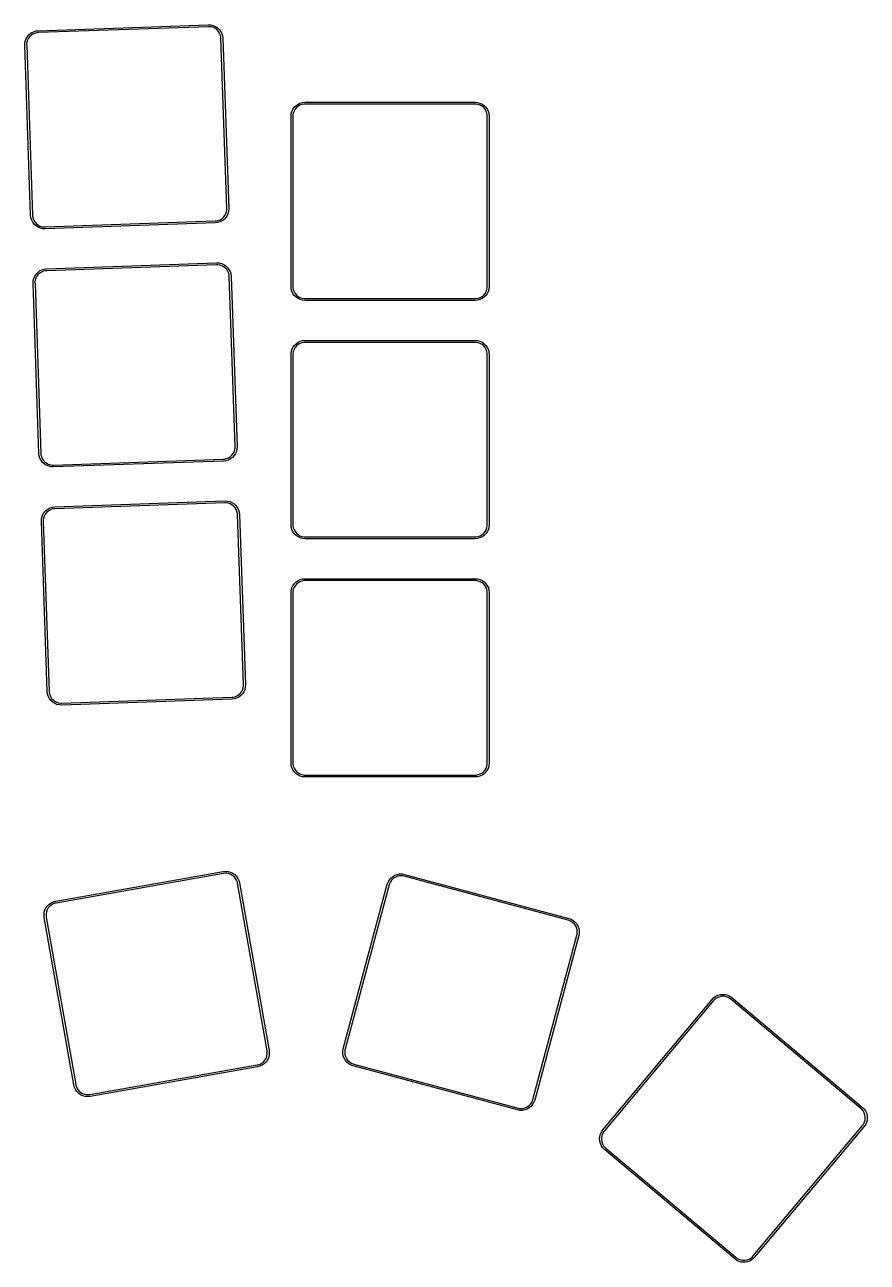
# Model space of a CAD drawing. Extents: x 25 to 166, y -132 to -30.
# Drawn here: x 101.1 to 165.5, y -132.1 to -37.5 of the extents above; entities that cross this region are included whole.
import ezdxf

# ---------------------------------------------------------------- set-up
doc = ezdxf.new("R2010")
doc.units = 0
doc.layers.add('BLACK', color=7, linetype='CONTINUOUS')

msp = doc.modelspace()

# ---------------------------------------------------------------- linework, layer by layer
at = {"layer": 'BLACK', "linetype": 'CONTINUOUS'}
for p, q in [((102.141, -37.9695), (115.133, -37.5158)), ((115.138, -37.6657), (102.146, -38.1194)), ((115.133, -37.5158), (115.133, -37.5158)), ((115.133, -37.5158), (115.32, -37.5256)), ((115.133, -37.5158), (115.133, -37.5158)), ((115.219, -37.6629), (115.138, -37.6657)), ((115.138, -37.6657), (115.138, -37.6657)), ((115.379, -37.6854), (115.219, -37.6629)), ((115.32, -37.5256), (115.502, -37.5678)), ((115.533, -37.7354), (115.379, -37.6854)), ((115.502, -37.5678), (115.675, -37.641)), ((115.676, -37.8114), (115.533, -37.7354)), ((115.675, -37.641), (115.832, -37.7431)), ((115.803, -37.9111), (115.676, -37.8114)), ((115.832, -37.7431), (115.969, -37.8708)), ((101.114, -38.8942), (101.156, -38.7117)), ((101.156, -38.7117), (101.229, -38.5392)), ((101.229, -38.5392), (101.331, -38.382)), ((101.323, -38.6811), (101.273, -38.835)), ((101.399, -38.5382), (101.323, -38.6811)), ((101.331, -38.382), (101.459, -38.245)), ((101.499, -38.4106), (101.399, -38.5382)), ((101.459, -38.245), (101.608, -38.1323)), ((101.619, -38.3023), (101.499, -38.4106)), ((101.608, -38.1323), (101.775, -38.0472)), ((101.757, -38.2166), (101.619, -38.3023)), ((101.907, -38.156), (101.757, -38.2166)), ((101.775, -38.0472), (101.955, -37.9924)), ((102.065, -38.1223), (101.907, -38.156)), ((101.955, -37.9924), (102.14, -37.9696)), ((102.146, -38.1195), (102.065, -38.1223)), ((102.14, -37.9696), (102.141, -37.9695)), ((102.146, -38.1194), (102.146, -38.1194)), ((102.146, -38.1194), (102.146, -38.1194)), ((102.146, -38.1194), (102.146, -38.1195)), ((115.912, -38.0314), (115.803, -37.9111)), ((115.998, -38.1686), (115.912, -38.0314)), ((115.969, -37.8708), (116.082, -38.0205)), ((116.058, -38.3187), (115.998, -38.1686)), ((116.092, -38.477), (116.058, -38.3187)), ((116.082, -38.0205), (116.167, -38.1875)), ((116.095, -38.5577), (116.092, -38.477)), ((116.095, -38.5579), (116.095, -38.5577)), ((116.548, -51.55), (116.095, -38.5579)), ((116.167, -38.1875), (116.222, -38.3667)), ((116.222, -38.3667), (116.245, -38.5526)), ((116.245, -38.5526), (116.245, -38.5526)), ((116.245, -38.5526), (116.245, -38.5526)), ((116.245, -38.5526), (116.245, -38.5526)), ((116.245, -38.5526), (116.698, -51.5447)), ((101.104, -39.0814), (101.114, -38.8942)), ((101.557, -52.0735), (101.104, -39.0814)), ((101.104, -39.0814), (101.104, -39.0814)), ((101.273, -38.835), (101.251, -38.9953)), ((101.251, -38.9953), (101.254, -39.0761)), ((101.254, -39.0761), (101.254, -39.0761)), ((101.254, -39.0761), (101.707, -52.0682)), ((122.165, -43.4959), (122.346, -43.4474)), ((122.346, -43.4474), (122.532, -43.4311)), ((122.532, -43.4311), (135.532, -43.4311)), ((122.532, -43.4311), (122.532, -43.4311)), ((135.532, -43.4311), (135.719, -43.4475)), ((135.719, -43.4475), (135.9, -43.496)), ((121.457, -44.5061), (121.474, -44.3194)), ((121.474, -44.3194), (121.522, -44.1384)), ((121.522, -44.1384), (121.601, -43.9686)), ((121.601, -43.9686), (121.709, -43.8151)), ((121.635, -44.2658), (121.607, -44.4252)), ((121.607, -44.4252), (121.607, -44.5061)), ((121.691, -44.1137), (121.635, -44.2658)), ((121.772, -43.9735), (121.691, -44.1137)), ((121.709, -43.8151), (121.841, -43.6826)), ((121.876, -43.8495), (121.772, -43.9735)), ((121.841, -43.6826), (121.995, -43.5751)), ((122, -43.7455), (121.876, -43.8495)), ((121.995, -43.5751), (122.165, -43.4959)), ((122.14, -43.6646), (122, -43.7455)), ((122.292, -43.6092), (122.14, -43.6646)), ((122.451, -43.5811), (122.292, -43.6092)), ((122.532, -43.5811), (122.451, -43.5811)), ((135.532, -43.5811), (122.532, -43.5811)), ((122.532, -43.5811), (122.532, -43.5811)), ((135.613, -43.5811), (135.532, -43.5811)), ((135.773, -43.6092), (135.613, -43.5811)), ((135.925, -43.6646), (135.773, -43.6092)), ((135.9, -43.496), (136.07, -43.5751)), ((136.065, -43.7455), (135.925, -43.6646)), ((136.189, -43.8495), (136.065, -43.7455)), ((136.07, -43.5751), (136.223, -43.6826)), ((136.293, -43.9735), (136.189, -43.8495)), ((136.223, -43.6826), (136.356, -43.8151)), ((136.374, -44.1137), (136.293, -43.9735)), ((136.356, -43.8151), (136.463, -43.9686)), ((136.429, -44.2658), (136.374, -44.1137)), ((136.457, -44.4252), (136.429, -44.2658)), ((136.457, -44.5061), (136.457, -44.4252)), ((136.463, -43.9686), (136.542, -44.1384)), ((136.542, -44.1384), (136.591, -44.3194)), ((136.591, -44.3194), (136.607, -44.506)), ((121.457, -57.5061), (121.457, -44.5061)), ((121.457, -44.5061), (121.457, -44.5061)), ((121.607, -44.5061), (121.607, -44.5061)), ((121.607, -44.5061), (121.607, -57.5061)), ((136.457, -57.5061), (136.457, -44.5061)), ((136.457, -44.5061), (136.457, -44.5061)), ((136.457, -44.5061), (136.457, -44.5061)), ((136.607, -44.506), (136.607, -44.5061)), ((136.607, -44.5061), (136.607, -57.5061)), ((116.403, -52.0879), (116.479, -51.945)), ((116.479, -51.945), (116.529, -51.7911)), ((116.529, -51.7911), (116.551, -51.6308)), ((116.551, -51.6308), (116.548, -51.55)), ((116.548, -51.55), (116.548, -51.55)), ((116.646, -51.9144), (116.573, -52.0869)), ((116.688, -51.7319), (116.646, -51.9144)), ((116.698, -51.5447), (116.688, -51.7319)), ((116.698, -51.5447), (116.698, -51.5447)), ((116.698, -51.5447), (116.698, -51.5447)), ((101.58, -52.2594), (101.557, -52.0735)), ((101.557, -52.0735), (101.557, -52.0735)), ((101.557, -52.0735), (101.557, -52.0735)), ((101.557, -52.0735), (101.557, -52.0735)), ((101.635, -52.4386), (101.58, -52.2594)), ((101.72, -52.6056), (101.635, -52.4386)), ((101.707, -52.0682), (101.707, -52.0685)), ((101.707, -52.0685), (101.71, -52.1491)), ((101.71, -52.1491), (101.744, -52.3074)), ((101.833, -52.7553), (101.72, -52.6056)), ((101.744, -52.3074), (101.804, -52.4575)), ((101.804, -52.4575), (101.89, -52.5947)), ((101.97, -52.8831), (101.833, -52.7553)), ((101.89, -52.5947), (101.999, -52.715)), ((102.127, -52.9851), (101.97, -52.8831)), ((101.999, -52.715), (102.126, -52.8147)), ((102.126, -52.8147), (102.269, -52.8907)), ((102.269, -52.8907), (102.423, -52.9407)), ((102.664, -52.9604), (115.656, -52.5067)), ((115.661, -52.6566), (102.669, -53.1103)), ((115.656, -52.5066), (115.737, -52.5038)), ((115.656, -52.5067), (115.656, -52.5066)), ((115.656, -52.5067), (115.656, -52.5067)), ((115.662, -52.6565), (115.661, -52.6566)), ((115.847, -52.6337), (115.662, -52.6565)), ((115.737, -52.5038), (115.895, -52.4702)), ((116.027, -52.5789), (115.847, -52.6337)), ((115.895, -52.4702), (116.045, -52.4095)), ((116.194, -52.4939), (116.027, -52.5789)), ((116.045, -52.4095), (116.183, -52.3238)), ((116.183, -52.3238), (116.303, -52.2155)), ((116.343, -52.3811), (116.194, -52.4939)), ((116.303, -52.2155), (116.403, -52.0879)), ((116.471, -52.2441), (116.343, -52.3811)), ((116.573, -52.0869), (116.471, -52.2441)), ((102.3, -53.0583), (102.127, -52.9851)), ((102.482, -53.1005), (102.3, -53.0583)), ((102.423, -52.9407), (102.583, -52.9632)), ((102.669, -53.1103), (102.482, -53.1005)), ((102.583, -52.9632), (102.664, -52.9604)), ((102.664, -52.9604), (102.664, -52.9604)), ((102.664, -52.9604), (102.664, -52.9604)), ((102.664, -52.9604), (102.664, -52.9604)), ((102.669, -53.1103), (102.669, -53.1103)), ((102.669, -53.1103), (102.669, -53.1103)), ((102.776, -56.1584), (115.768, -55.7047)), ((115.768, -55.7047), (115.955, -55.7145)), ((115.768, -55.7047), (115.768, -55.7047)), ((115.768, -55.7047), (115.768, -55.7047)), ((115.768, -55.7047), (115.768, -55.7047)), ((115.955, -55.7145), (116.138, -55.7567)), ((116.138, -55.7567), (116.31, -55.8299)), ((101.864, -56.7281), (101.966, -56.5709)), ((101.966, -56.5709), (102.094, -56.4339)), ((102.134, -56.5995), (102.035, -56.7271)), ((102.094, -56.4339), (102.244, -56.3211)), ((102.255, -56.4912), (102.134, -56.5995)), ((102.244, -56.3211), (102.411, -56.2361)), ((102.392, -56.4055), (102.255, -56.4912)), ((102.542, -56.3448), (102.392, -56.4055)), ((102.411, -56.2361), (102.59, -56.1813)), ((102.7, -56.3112), (102.542, -56.3448)), ((102.59, -56.1813), (102.776, -56.1585)), ((102.781, -56.3084), (102.7, -56.3112)), ((102.776, -56.1585), (102.776, -56.1584)), ((102.776, -56.1584), (102.776, -56.1584)), ((115.773, -55.8546), (102.781, -56.3083)), ((102.781, -56.3083), (102.781, -56.3083)), ((102.781, -56.3083), (102.781, -56.3084)), ((115.854, -55.8518), (115.773, -55.8546)), ((115.773, -55.8546), (115.773, -55.8546)), ((115.773, -55.8546), (115.773, -55.8546)), ((115.773, -55.8546), (115.773, -55.8546)), ((116.014, -55.8743), (115.854, -55.8518)), ((116.168, -55.9243), (116.014, -55.8743)), ((116.311, -56.0003), (116.168, -55.9243)), ((116.31, -55.8299), (116.467, -55.932)), ((116.439, -56.1), (116.311, -56.0003)), ((116.547, -56.2203), (116.439, -56.1)), ((116.467, -55.932), (116.604, -56.0597)), ((116.633, -56.3575), (116.547, -56.2203)), ((116.604, -56.0597), (116.717, -56.2094)), ((116.693, -56.5076), (116.633, -56.3575)), ((116.727, -56.6659), (116.693, -56.5076)), ((116.717, -56.2094), (116.802, -56.3764)), ((116.73, -56.7465), (116.727, -56.6659)), ((116.802, -56.3764), (116.857, -56.5556)), ((116.857, -56.5556), (116.88, -56.7416)), ((101.739, -57.2703), (101.749, -57.0832)), ((102.193, -70.2624), (101.739, -57.2703)), ((101.739, -57.2703), (101.739, -57.2703)), ((101.749, -57.0832), (101.791, -56.9006)), ((101.791, -56.9006), (101.864, -56.7281)), ((101.909, -57.0239), (101.886, -57.1842)), ((101.886, -57.1842), (101.889, -57.265)), ((101.889, -57.265), (101.889, -57.2651)), ((101.889, -57.2651), (102.343, -70.2571)), ((101.959, -56.87), (101.909, -57.0239)), ((102.035, -56.7271), (101.959, -56.87)), ((116.73, -56.7468), (116.73, -56.7465)), ((117.184, -69.7389), (116.73, -56.7468)), ((116.88, -56.7416), (116.88, -56.7416)), ((116.88, -56.7416), (116.88, -56.7416)), ((116.88, -56.7416), (116.88, -56.7416)), ((116.88, -56.7416), (117.333, -69.7336)), ((121.474, -57.6928), (121.457, -57.5061)), ((121.457, -57.5061), (121.457, -57.5061)), ((121.457, -57.5061), (121.457, -57.5061)), ((121.607, -57.5061), (121.607, -57.5062)), ((121.607, -57.5062), (121.607, -57.587)), ((121.607, -57.587), (121.635, -57.7464)), ((136.429, -57.7464), (136.457, -57.587)), ((136.457, -57.587), (136.457, -57.5061)), ((136.457, -57.5061), (136.457, -57.5061)), ((136.607, -57.5061), (136.591, -57.6928)), ((136.607, -57.5061), (136.607, -57.5061)), ((121.522, -57.8738), (121.474, -57.6928)), ((121.601, -58.0436), (121.522, -57.8738)), ((121.709, -58.1971), (121.601, -58.0436)), ((121.635, -57.7464), (121.691, -57.8985)), ((121.691, -57.8985), (121.772, -58.0387)), ((121.841, -58.3296), (121.709, -58.1971)), ((121.772, -58.0387), (121.876, -58.1627)), ((121.995, -58.4371), (121.841, -58.3296)), ((121.876, -58.1627), (122, -58.2667)), ((122.165, -58.5163), (121.995, -58.4371)), ((122, -58.2667), (122.14, -58.3477)), ((122.14, -58.3477), (122.292, -58.403)), ((122.346, -58.5648), (122.165, -58.5163)), ((122.292, -58.403), (122.451, -58.4311)), ((122.532, -58.5811), (122.346, -58.5648)), ((122.451, -58.4311), (122.532, -58.4311)), ((122.532, -58.4311), (135.532, -58.4311)), ((135.532, -58.5811), (122.532, -58.5811)), ((135.532, -58.4311), (135.532, -58.4311)), ((135.532, -58.4311), (135.613, -58.4311)), ((135.719, -58.5648), (135.532, -58.5811)), ((135.532, -58.5811), (135.532, -58.5811)), ((135.613, -58.4311), (135.773, -58.403)), ((135.9, -58.5163), (135.719, -58.5648)), ((135.773, -58.403), (135.925, -58.3476)), ((136.07, -58.4371), (135.9, -58.5163)), ((135.925, -58.3476), (136.065, -58.2667)), ((136.065, -58.2667), (136.189, -58.1627)), ((136.223, -58.3296), (136.07, -58.4371)), ((136.189, -58.1627), (136.293, -58.0387)), ((136.356, -58.1971), (136.223, -58.3296)), ((136.293, -58.0387), (136.374, -57.8985)), ((136.463, -58.0436), (136.356, -58.1971)), ((136.374, -57.8985), (136.429, -57.7464)), ((136.542, -57.8738), (136.463, -58.0436)), ((136.591, -57.6928), (136.542, -57.8738)), ((121.474, -62.5194), (121.522, -62.3384)), ((121.522, -62.3384), (121.601, -62.1686)), ((121.601, -62.1686), (121.709, -62.0151)), ((121.691, -62.3137), (121.635, -62.4658)), ((121.772, -62.1735), (121.691, -62.3137)), ((121.709, -62.0151), (121.841, -61.8826)), ((121.876, -62.0495), (121.772, -62.1735)), ((121.841, -61.8826), (121.995, -61.7751)), ((122, -61.9455), (121.876, -62.0495)), ((121.995, -61.7751), (122.165, -61.6959)), ((122.14, -61.8646), (122, -61.9455)), ((122.292, -61.8092), (122.14, -61.8646)), ((122.165, -61.6959), (122.346, -61.6474)), ((122.451, -61.7811), (122.292, -61.8092)), ((122.346, -61.6474), (122.532, -61.6311)), ((122.532, -61.7811), (122.451, -61.7811)), ((122.532, -61.6311), (135.532, -61.6311)), ((122.532, -61.6311), (122.532, -61.6311)), ((135.532, -61.7811), (122.532, -61.7811)), ((122.532, -61.7811), (122.532, -61.7811)), ((135.532, -61.6311), (135.719, -61.6475)), ((135.613, -61.7811), (135.532, -61.7811)), ((135.773, -61.8092), (135.613, -61.7811)), ((135.719, -61.6475), (135.9, -61.6959)), ((135.925, -61.8646), (135.773, -61.8092)), ((135.9, -61.6959), (136.07, -61.7751)), ((136.065, -61.9455), (135.925, -61.8646)), ((136.189, -62.0495), (136.065, -61.9455)), ((136.07, -61.7751), (136.223, -61.8826)), ((136.293, -62.1735), (136.189, -62.0495)), ((136.223, -61.8826), (136.356, -62.0151)), ((136.374, -62.3137), (136.293, -62.1735)), ((136.356, -62.0151), (136.463, -62.1686)), ((136.429, -62.4658), (136.374, -62.3137)), ((136.463, -62.1686), (136.542, -62.3384)), ((136.542, -62.3384), (136.591, -62.5194)), ((121.457, -62.7061), (121.474, -62.5194)), ((121.457, -75.7061), (121.457, -62.7061)), ((121.457, -62.7061), (121.457, -62.7061)), ((121.635, -62.4658), (121.607, -62.6252)), ((121.607, -62.6252), (121.607, -62.7061)), ((121.607, -62.7061), (121.607, -62.7061)), ((121.607, -62.7061), (121.607, -75.7061)), ((136.457, -62.6252), (136.429, -62.4658)), ((136.457, -62.7061), (136.457, -62.6252)), ((136.457, -75.7061), (136.457, -62.7061)), ((136.457, -62.7061), (136.457, -62.7061)), ((136.457, -62.7061), (136.457, -62.7061)), ((136.591, -62.5194), (136.607, -62.706)), ((136.607, -62.706), (136.607, -62.7061)), ((136.607, -62.7061), (136.607, -75.7061)), ((117.164, -69.98), (117.186, -69.8198)), ((117.186, -69.8198), (117.184, -69.7389)), ((117.184, -69.7389), (117.184, -69.7389)), ((117.184, -69.7389), (117.184, -69.7389)), ((117.184, -69.7389), (117.184, -69.7389)), ((117.324, -69.9208), (117.281, -70.1034)), ((117.333, -69.7337), (117.324, -69.9208)), ((117.333, -69.7336), (117.333, -69.7337)), ((102.215, -70.4484), (102.193, -70.2624)), ((102.193, -70.2624), (102.193, -70.2624)), ((102.193, -70.2624), (102.193, -70.2624)), ((102.193, -70.2624), (102.193, -70.2624)), ((102.27, -70.6276), (102.215, -70.4484)), ((102.355, -70.7945), (102.27, -70.6276)), ((102.343, -70.2571), (102.343, -70.2573)), ((102.343, -70.2573), (102.345, -70.338)), ((102.345, -70.338), (102.379, -70.4963)), ((102.468, -70.9442), (102.355, -70.7945)), ((102.379, -70.4963), (102.44, -70.6464)), ((102.44, -70.6464), (102.525, -70.7837)), ((102.525, -70.7837), (102.634, -70.9039)), ((103.299, -71.1493), (116.291, -70.6956)), ((116.297, -70.8455), (103.305, -71.2992)), ((116.291, -70.6956), (116.372, -70.6928)), ((116.291, -70.6956), (116.291, -70.6956)), ((116.291, -70.6956), (116.291, -70.6956)), ((116.291, -70.6956), (116.291, -70.6956)), ((116.483, -70.8227), (116.297, -70.8455)), ((116.297, -70.8455), (116.297, -70.8455)), ((116.372, -70.6928), (116.531, -70.6591)), ((116.662, -70.7679), (116.483, -70.8227)), ((116.531, -70.6591), (116.681, -70.5985)), ((116.829, -70.6828), (116.662, -70.7679)), ((116.681, -70.5985), (116.818, -70.5127)), ((116.818, -70.5127), (116.938, -70.4044)), ((116.978, -70.5701), (116.829, -70.6828)), ((116.938, -70.4044), (117.038, -70.2769)), ((117.106, -70.433), (116.978, -70.5701)), ((117.038, -70.2769), (117.114, -70.134)), ((117.208, -70.2758), (117.106, -70.433)), ((117.114, -70.134), (117.164, -69.98)), ((117.281, -70.1034), (117.208, -70.2758)), ((102.605, -71.072), (102.468, -70.9442)), ((102.762, -71.174), (102.605, -71.072)), ((102.634, -70.9039), (102.761, -71.0036)), ((102.761, -71.0036), (102.904, -71.0796)), ((102.935, -71.2472), (102.762, -71.174)), ((102.904, -71.0796), (103.058, -71.1296)), ((103.117, -71.2894), (102.935, -71.2472)), ((103.058, -71.1296), (103.218, -71.1521)), ((103.305, -71.2992), (103.117, -71.2894)), ((103.218, -71.1521), (103.299, -71.1493)), ((103.299, -71.1493), (103.299, -71.1493)), ((102.601, -74.7598), (102.729, -74.6228)), ((102.729, -74.6228), (102.879, -74.51)), ((102.89, -74.6801), (102.769, -74.7884)), ((102.879, -74.51), (103.046, -74.425)), ((103.027, -74.5943), (102.89, -74.6801)), ((103.177, -74.5337), (103.027, -74.5943)), ((103.046, -74.425), (103.225, -74.3702)), ((103.335, -74.5001), (103.177, -74.5337)), ((103.225, -74.3702), (103.411, -74.3473)), ((103.416, -74.4972), (103.335, -74.5001)), ((103.411, -74.3473), (116.403, -73.8936)), ((103.411, -74.3473), (103.411, -74.3473)), ((103.411, -74.3473), (103.411, -74.3473)), ((103.411, -74.3473), (103.411, -74.3473)), ((116.408, -74.0436), (103.416, -74.4972)), ((103.416, -74.4972), (103.416, -74.4972)), ((103.416, -74.4972), (103.416, -74.4972)), ((103.416, -74.4972), (103.416, -74.4972)), ((103.416, -74.4972), (103.416, -74.4972)), ((116.403, -73.8936), (116.403, -73.8936)), ((116.403, -73.8936), (116.403, -73.8936)), ((116.403, -73.8936), (116.59, -73.9035)), ((116.489, -74.0407), (116.408, -74.0436)), ((116.408, -74.0436), (116.408, -74.0436)), ((116.649, -74.0633), (116.489, -74.0407)), ((116.59, -73.9035), (116.773, -73.9456)), ((116.803, -74.1133), (116.649, -74.0633)), ((116.773, -73.9456), (116.945, -74.0188)), ((116.946, -74.1893), (116.803, -74.1133)), ((116.945, -74.0188), (117.102, -74.1209)), ((117.074, -74.2889), (116.946, -74.1893)), ((117.182, -74.4092), (117.074, -74.2889)), ((117.102, -74.1209), (117.239, -74.2487)), ((117.268, -74.5465), (117.182, -74.4092)), ((117.239, -74.2487), (117.352, -74.3983)), ((117.328, -74.6965), (117.268, -74.5465)), ((117.352, -74.3983), (117.437, -74.5653)), ((117.437, -74.5653), (117.492, -74.7445)), ((102.374, -75.4592), (102.384, -75.2721)), ((102.828, -88.4513), (102.374, -75.4592)), ((102.374, -75.4592), (102.374, -75.4592)), ((102.384, -75.2721), (102.426, -75.0895)), ((102.426, -75.0895), (102.499, -74.917)), ((102.499, -74.917), (102.601, -74.7598)), ((102.544, -75.2128), (102.521, -75.3731)), ((102.521, -75.3731), (102.524, -75.454)), ((102.524, -75.454), (102.524, -75.454)), ((102.524, -75.454), (102.978, -88.446)), ((102.594, -75.0589), (102.544, -75.2128)), ((102.67, -74.916), (102.594, -75.0589)), ((102.769, -74.7884), (102.67, -74.916)), ((117.362, -74.8548), (117.328, -74.6965)), ((117.365, -74.9357), (117.362, -74.8548)), ((117.819, -87.9278), (117.365, -74.9357)), ((117.365, -74.9357), (117.365, -74.9357)), ((117.492, -74.7445), (117.515, -74.9303)), ((117.515, -74.9303), (117.515, -74.9305)), ((117.515, -74.9305), (117.969, -87.9225)), ((121.474, -75.8928), (121.457, -75.7061)), ((121.457, -75.7061), (121.457, -75.7061)), ((121.457, -75.7061), (121.457, -75.7061)), ((121.522, -76.0738), (121.474, -75.8928)), ((121.601, -76.2436), (121.522, -76.0738)), ((121.709, -76.3971), (121.601, -76.2436)), ((121.607, -75.7061), (121.607, -75.7062)), ((121.607, -75.7062), (121.607, -75.787)), ((121.607, -75.787), (121.635, -75.9464)), ((121.635, -75.9464), (121.691, -76.0985)), ((121.691, -76.0985), (121.772, -76.2387)), ((121.841, -76.5296), (121.709, -76.3971)), ((121.772, -76.2387), (121.876, -76.3627)), ((121.995, -76.6371), (121.841, -76.5296)), ((121.876, -76.3627), (122, -76.4667)), ((122, -76.4667), (122.14, -76.5477)), ((122.14, -76.5477), (122.292, -76.603)), ((135.773, -76.603), (135.925, -76.5476)), ((135.925, -76.5476), (136.065, -76.4667)), ((136.065, -76.4667), (136.189, -76.3627)), ((136.223, -76.5296), (136.07, -76.6371)), ((136.189, -76.3627), (136.293, -76.2387)), ((136.356, -76.3971), (136.223, -76.5296)), ((136.293, -76.2387), (136.374, -76.0985)), ((136.463, -76.2436), (136.356, -76.3971)), ((136.374, -76.0985), (136.429, -75.9464)), ((136.429, -75.9464), (136.457, -75.787)), ((136.457, -75.787), (136.457, -75.7061)), ((136.542, -76.0738), (136.463, -76.2436)), ((136.591, -75.8928), (136.542, -76.0738)), ((136.607, -75.7061), (136.591, -75.8928)), ((136.607, -75.7061), (136.607, -75.7061)), ((122.165, -76.7163), (121.995, -76.6371)), ((122.346, -76.7648), (122.165, -76.7163)), ((122.292, -76.603), (122.451, -76.6311)), ((122.532, -76.7811), (122.346, -76.7648)), ((122.451, -76.6311), (122.532, -76.6311)), ((122.532, -76.6311), (135.532, -76.6311)), ((135.532, -76.7811), (122.532, -76.7811)), ((135.532, -76.6311), (135.532, -76.6311)), ((135.532, -76.6311), (135.613, -76.6311)), ((135.719, -76.7648), (135.532, -76.7811)), ((135.532, -76.7811), (135.532, -76.7811)), ((135.613, -76.6311), (135.773, -76.603)), ((135.9, -76.7163), (135.719, -76.7648)), ((136.07, -76.6371), (135.9, -76.7163)), ((121.601, -80.3686), (121.709, -80.2151)), ((121.709, -80.2151), (121.841, -80.0826)), ((121.876, -80.2495), (121.772, -80.3735)), ((121.841, -80.0826), (121.995, -79.9751)), ((122, -80.1455), (121.876, -80.2495)), ((121.995, -79.9751), (122.165, -79.8959)), ((122.14, -80.0646), (122, -80.1455)), ((122.292, -80.0092), (122.14, -80.0646)), ((122.165, -79.8959), (122.346, -79.8474)), ((122.451, -79.9811), (122.292, -80.0092)), ((122.346, -79.8474), (122.532, -79.8311)), ((122.532, -79.9811), (122.451, -79.9811)), ((122.532, -79.8311), (135.532, -79.8311)), ((122.532, -79.8311), (122.532, -79.8311)), ((135.532, -79.9811), (122.532, -79.9811)), ((122.532, -79.9811), (122.532, -79.9811)), ((135.532, -79.8311), (135.719, -79.8475)), ((135.613, -79.9811), (135.532, -79.9811)), ((135.773, -80.0092), (135.613, -79.9811)), ((135.719, -79.8475), (135.9, -79.8959)), ((135.925, -80.0646), (135.773, -80.0092)), ((135.9, -79.8959), (136.07, -79.9751)), ((136.065, -80.1455), (135.925, -80.0646)), ((136.189, -80.2495), (136.065, -80.1455)), ((136.07, -79.9751), (136.223, -80.0826)), ((136.293, -80.3735), (136.189, -80.2495)), ((136.223, -80.0826), (136.356, -80.2151)), ((136.356, -80.2151), (136.463, -80.3686)), ((121.457, -80.9061), (121.474, -80.7194)), ((121.457, -93.9061), (121.457, -80.9061)), ((121.457, -80.9061), (121.457, -80.9061)), ((121.474, -80.7194), (121.522, -80.5384)), ((121.522, -80.5384), (121.601, -80.3686)), ((121.635, -80.6658), (121.607, -80.8252)), ((121.607, -80.8252), (121.607, -80.9061)), ((121.607, -80.9061), (121.607, -80.9061)), ((121.607, -80.9061), (121.607, -93.9061)), ((121.691, -80.5137), (121.635, -80.6658)), ((121.772, -80.3735), (121.691, -80.5137)), ((136.374, -80.5137), (136.293, -80.3735)), ((136.429, -80.6658), (136.374, -80.5137)), ((136.457, -80.8252), (136.429, -80.6658)), ((136.457, -80.9061), (136.457, -80.8252)), ((136.457, -93.9061), (136.457, -80.9061)), ((136.457, -80.9061), (136.457, -80.9061)), ((136.457, -80.9061), (136.457, -80.9061)), ((136.463, -80.3686), (136.542, -80.5384)), ((136.542, -80.5384), (136.591, -80.7194)), ((136.591, -80.7194), (136.607, -80.906)), ((136.607, -80.906), (136.607, -80.9061)), ((136.607, -80.9061), (136.607, -93.9061)), ((102.828, -88.4516), (102.828, -88.4513)), ((102.851, -88.6373), (102.828, -88.4516)), ((102.905, -88.8164), (102.851, -88.6373)), ((102.991, -88.9834), (102.905, -88.8164)), ((102.978, -88.446), (102.978, -88.446)), ((102.978, -88.446), (102.978, -88.446)), ((102.978, -88.446), (102.981, -88.5269)), ((102.981, -88.5269), (103.014, -88.6852)), ((103.014, -88.6852), (103.075, -88.8353)), ((103.075, -88.8353), (103.161, -88.9726)), ((117.007, -88.8817), (117.166, -88.8481)), ((117.166, -88.8481), (117.316, -88.7875)), ((117.316, -88.7875), (117.453, -88.7017)), ((117.453, -88.7017), (117.573, -88.5934)), ((117.614, -88.759), (117.464, -88.8718)), ((117.573, -88.5934), (117.673, -88.4658)), ((117.741, -88.6219), (117.614, -88.759)), ((117.673, -88.4658), (117.749, -88.3229)), ((117.843, -88.4648), (117.741, -88.6219)), ((117.749, -88.3229), (117.799, -88.169)), ((117.799, -88.169), (117.822, -88.0087)), ((117.822, -88.0087), (117.819, -87.9278)), ((117.819, -87.9278), (117.819, -87.9278)), ((117.819, -87.9278), (117.819, -87.9278)), ((117.917, -88.2923), (117.843, -88.4648)), ((117.959, -88.1097), (117.917, -88.2923)), ((117.969, -87.9225), (117.959, -88.1097)), ((117.969, -87.9225), (117.969, -87.9225)), ((103.103, -89.1331), (102.991, -88.9834)), ((103.24, -89.2609), (103.103, -89.1331)), ((103.161, -88.9726), (103.269, -89.0928)), ((103.397, -89.3629), (103.24, -89.2609)), ((103.269, -89.0928), (103.396, -89.1925)), ((103.396, -89.1925), (103.539, -89.2685)), ((103.57, -89.4361), (103.397, -89.3629)), ((103.539, -89.2685), (103.693, -89.3185)), ((103.753, -89.4783), (103.57, -89.4361)), ((103.693, -89.3185), (103.854, -89.341)), ((103.94, -89.4881), (103.753, -89.4783)), ((103.854, -89.341), (103.934, -89.3382)), ((103.934, -89.3382), (116.927, -88.8845)), ((116.932, -89.0344), (103.94, -89.4881)), ((103.94, -89.4881), (103.94, -89.4881)), ((103.94, -89.4881), (103.94, -89.4881)), ((116.927, -88.8846), (117.007, -88.8817)), ((116.927, -88.8845), (116.927, -88.8845)), ((116.927, -88.8845), (116.927, -88.8845)), ((116.927, -88.8845), (116.927, -88.8846)), ((117.118, -89.0116), (116.932, -89.0345)), ((116.932, -89.0345), (116.932, -89.0344)), ((116.932, -89.0344), (116.932, -89.0344)), ((116.932, -89.0344), (116.932, -89.0344)), ((117.297, -88.9568), (117.118, -89.0116)), ((117.464, -88.8718), (117.297, -88.9568)), ((121.474, -94.0928), (121.457, -93.9061)), ((121.457, -93.9061), (121.457, -93.9061)), ((121.457, -93.9061), (121.457, -93.9061)), ((121.522, -94.2738), (121.474, -94.0928)), ((121.601, -94.4436), (121.522, -94.2738)), ((121.709, -94.5971), (121.601, -94.4436)), ((121.607, -93.9061), (121.607, -93.9062)), ((121.607, -93.9062), (121.607, -93.987)), ((121.607, -93.987), (121.635, -94.1464)), ((121.635, -94.1464), (121.691, -94.2985)), ((121.691, -94.2985), (121.772, -94.4387)), ((121.772, -94.4387), (121.876, -94.5627)), ((136.189, -94.5627), (136.293, -94.4387)), ((136.293, -94.4387), (136.374, -94.2985)), ((136.463, -94.4436), (136.356, -94.5971)), ((136.374, -94.2985), (136.429, -94.1464)), ((136.429, -94.1464), (136.457, -93.987)), ((136.457, -93.987), (136.457, -93.9061)), ((136.457, -93.9061), (136.457, -93.9061)), ((136.542, -94.2738), (136.463, -94.4436)), ((136.591, -94.0928), (136.542, -94.2738)), ((136.607, -93.9061), (136.591, -94.0928)), ((136.607, -93.9061), (136.607, -93.9061)), ((121.841, -94.7296), (121.709, -94.5971)), ((121.995, -94.8371), (121.841, -94.7296)), ((121.876, -94.5627), (122, -94.6667)), ((122.165, -94.9163), (121.995, -94.8371)), ((122, -94.6667), (122.14, -94.7477)), ((122.14, -94.7477), (122.292, -94.803)), ((122.346, -94.9648), (122.165, -94.9163)), ((122.292, -94.803), (122.451, -94.8311)), ((122.532, -94.9811), (122.346, -94.9648)), ((122.451, -94.8311), (122.532, -94.8311)), ((122.532, -94.8311), (135.532, -94.8311)), ((135.532, -94.9811), (122.532, -94.9811)), ((135.532, -94.8311), (135.532, -94.8311)), ((135.532, -94.8311), (135.613, -94.8311)), ((135.719, -94.9648), (135.532, -94.9811)), ((135.532, -94.9811), (135.532, -94.9811)), ((135.613, -94.8311), (135.773, -94.803)), ((135.9, -94.9163), (135.719, -94.9648)), ((135.773, -94.803), (135.925, -94.7476)), ((136.07, -94.8371), (135.9, -94.9163)), ((135.925, -94.7476), (136.065, -94.6667)), ((136.065, -94.6667), (136.189, -94.5627)), ((136.223, -94.7296), (136.07, -94.8371)), ((136.356, -94.5971), (136.223, -94.7296)), ((103.471, -104.462), (116.273, -102.205)), ((116.3, -102.352), (103.497, -104.61)), ((116.273, -102.205), (116.274, -102.205)), ((116.274, -102.205), (116.46, -102.188)), ((116.379, -102.338), (116.3, -102.352)), ((116.3, -102.352), (116.3, -102.352)), ((116.3, -102.352), (116.3, -102.352)), ((116.541, -102.338), (116.379, -102.338)), ((116.46, -102.188), (116.647, -102.204)), ((116.701, -102.366), (116.541, -102.338)), ((116.647, -102.204), (116.828, -102.253)), ((116.853, -102.422), (116.701, -102.366)), ((116.828, -102.253), (116.998, -102.332)), ((116.993, -102.503), (116.853, -102.422)), ((117.117, -102.607), (116.993, -102.503)), ((116.998, -102.332), (117.151, -102.44)), ((117.221, -102.731), (117.117, -102.607)), ((117.151, -102.44), (117.284, -102.572)), ((117.302, -102.871), (117.221, -102.731)), ((117.284, -102.572), (117.391, -102.726)), ((117.357, -103.023), (117.302, -102.871)), ((117.371, -103.102), (117.357, -103.023)), ((117.391, -102.726), (117.47, -102.895)), ((117.47, -102.895), (117.519, -103.076)), ((128.818, -103.18), (128.882, -103.004)), ((128.882, -103.004), (128.976, -102.842)), ((128.976, -102.842), (129.096, -102.698)), ((129.052, -102.994), (128.984, -103.141)), ((129.145, -102.861), (129.052, -102.994)), ((129.096, -102.698), (129.24, -102.578)), ((129.259, -102.747), (129.145, -102.861)), ((129.24, -102.578), (129.402, -102.484)), ((129.392, -102.654), (129.259, -102.747)), ((129.539, -102.586), (129.392, -102.654)), ((129.402, -102.484), (129.578, -102.42)), ((129.695, -102.544), (129.539, -102.586)), ((129.578, -102.42), (129.762, -102.387)), ((129.856, -102.53), (129.695, -102.544)), ((129.762, -102.387), (129.95, -102.387)), ((130.017, -102.544), (129.856, -102.53)), ((129.95, -102.387), (130.134, -102.42)), ((130.096, -102.565), (130.017, -102.544)), ((142.653, -105.929), (130.096, -102.565)), ((130.096, -102.565), (130.096, -102.565)), ((130.096, -102.565), (130.096, -102.565)), ((130.096, -102.565), (130.096, -102.565)), ((130.134, -102.42), (130.134, -102.42)), ((130.134, -102.42), (130.134, -102.42)), ((130.134, -102.42), (130.134, -102.42)), ((130.134, -102.42), (130.134, -102.42)), ((130.134, -102.42), (142.691, -105.784)), ((117.371, -103.103), (117.371, -103.102)), ((119.629, -115.905), (117.371, -103.103)), ((117.519, -103.076), (117.519, -103.076)), ((117.519, -103.076), (117.519, -103.076)), ((117.519, -103.076), (119.776, -115.879)), ((125.453, -115.737), (128.818, -103.18)), ((128.963, -103.219), (125.598, -115.776)), ((128.818, -103.18), (128.818, -103.18)), ((128.818, -103.18), (128.818, -103.18)), ((128.984, -103.141), (128.963, -103.219)), ((102.727, -104.983), (102.834, -104.83)), ((102.834, -104.83), (102.967, -104.697)), ((103.001, -104.864), (102.897, -104.988)), ((102.967, -104.697), (103.12, -104.59)), ((103.125, -104.76), (103.001, -104.864)), ((103.12, -104.59), (103.29, -104.51)), ((103.265, -104.679), (103.125, -104.76)), ((103.417, -104.624), (103.265, -104.679)), ((103.29, -104.51), (103.471, -104.462)), ((103.497, -104.61), (103.417, -104.624)), ((103.471, -104.462), (103.471, -104.462)), ((103.471, -104.462), (103.471, -104.462)), ((103.497, -104.61), (103.497, -104.61)), ((102.583, -105.521), (102.599, -105.334)), ((102.599, -105.707), (102.583, -105.521)), ((102.599, -105.334), (102.647, -105.153)), ((104.856, -118.51), (102.599, -105.707)), ((102.599, -105.707), (102.599, -105.707)), ((102.647, -105.153), (102.727, -104.983)), ((102.761, -105.28), (102.733, -105.44)), ((102.733, -105.44), (102.733, -105.602)), ((102.733, -105.602), (102.747, -105.681)), ((102.747, -105.681), (102.747, -105.681)), ((102.747, -105.681), (105.004, -118.484)), ((102.816, -105.128), (102.761, -105.28)), ((102.897, -104.988), (102.816, -105.128)), ((142.691, -105.784), (142.691, -105.784)), ((142.691, -105.784), (142.691, -105.784)), ((142.691, -105.784), (142.691, -105.784)), ((142.691, -105.784), (142.867, -105.848)), ((142.867, -105.848), (143.03, -105.942)), ((142.731, -105.95), (142.653, -105.929)), ((142.653, -105.929), (142.653, -105.929)), ((142.877, -106.019), (142.731, -105.95)), ((143.01, -106.111), (142.877, -106.019)), ((143.124, -106.226), (143.01, -106.111)), ((143.03, -105.942), (143.173, -106.063)), ((143.217, -106.358), (143.124, -106.226)), ((143.173, -106.063), (143.294, -106.206)), ((143.286, -106.505), (143.217, -106.358)), ((143.328, -106.661), (143.286, -106.505)), ((143.294, -106.206), (143.387, -106.368)), ((143.342, -106.823), (143.328, -106.661)), ((143.328, -106.984), (143.342, -106.823)), ((143.387, -106.368), (143.452, -106.545)), ((143.452, -106.545), (143.484, -106.729)), ((143.484, -106.729), (143.484, -106.916)), ((139.942, -119.619), (143.307, -107.062)), ((143.452, -107.101), (140.087, -119.658)), ((143.307, -107.062), (143.328, -106.984)), ((143.307, -107.062), (143.307, -107.062)), ((143.307, -107.062), (143.307, -107.062)), ((143.307, -107.062), (143.307, -107.062)), ((143.484, -106.916), (143.452, -107.101)), ((143.452, -107.101), (143.452, -107.101)), ((143.452, -107.101), (143.452, -107.101)), ((143.452, -107.101), (143.452, -107.101)), ((143.452, -107.101), (143.452, -107.101)), ((145.292, -121.928), (153.648, -111.97)), ((153.763, -112.066), (145.407, -122.025)), ((153.648, -111.97), (153.781, -111.837)), ((153.648, -111.97), (153.648, -111.97)), ((153.815, -112.004), (153.763, -112.066)), ((153.763, -112.066), (153.763, -112.066)), ((153.781, -111.837), (153.934, -111.73)), ((153.939, -111.9), (153.815, -112.004)), ((153.934, -111.73), (154.104, -111.651)), ((154.079, -111.819), (153.939, -111.9)), ((154.231, -111.764), (154.079, -111.819)), ((154.104, -111.651), (154.285, -111.602)), ((154.391, -111.736), (154.231, -111.764)), ((154.285, -111.602), (154.472, -111.586)), ((154.553, -111.736), (154.391, -111.736)), ((154.472, -111.586), (154.658, -111.602)), ((154.712, -111.764), (154.553, -111.736)), ((154.658, -111.602), (154.839, -111.651)), ((154.864, -111.819), (154.712, -111.764)), ((154.839, -111.651), (155.009, -111.73)), ((155.004, -111.9), (154.864, -111.819)), ((155.066, -111.952), (155.004, -111.9)), ((155.009, -111.73), (155.163, -111.837)), ((165.025, -120.308), (155.066, -111.952)), ((155.066, -111.952), (155.066, -111.952)), ((155.163, -111.837), (155.163, -111.837)), ((155.163, -111.837), (155.163, -111.837)), ((155.163, -111.837), (155.163, -111.837)), ((155.163, -111.837), (165.121, -120.194)), ((119.614, -116.306), (119.643, -116.147)), ((119.643, -115.985), (119.629, -115.905)), ((119.629, -115.905), (119.629, -115.905)), ((119.629, -115.905), (119.629, -115.905)), ((119.643, -116.147), (119.643, -115.985)), ((119.776, -116.252), (119.728, -116.433)), ((119.776, -115.879), (119.776, -115.879)), ((119.776, -115.879), (119.793, -116.066)), ((119.793, -116.066), (119.776, -116.252)), ((125.421, -115.921), (125.453, -115.737)), ((125.421, -116.109), (125.421, -115.921)), ((125.453, -116.293), (125.421, -116.109)), ((125.453, -115.737), (125.453, -115.737)), ((125.453, -115.737), (125.453, -115.737)), ((125.577, -115.854), (125.563, -116.015)), ((125.563, -116.015), (125.577, -116.176)), ((125.598, -115.776), (125.577, -115.854)), ((125.577, -116.176), (125.619, -116.333)), ((125.598, -115.776), (125.598, -115.776)), ((106.076, -119.234), (118.878, -116.977)), ((118.904, -117.124), (106.102, -119.382)), ((118.878, -116.977), (118.958, -116.963)), ((118.878, -116.977), (118.878, -116.977)), ((119.085, -117.076), (118.904, -117.124)), ((118.904, -117.124), (118.904, -117.124)), ((118.958, -116.963), (119.11, -116.907)), ((119.255, -116.997), (119.085, -117.076)), ((119.11, -116.907), (119.25, -116.826)), ((119.25, -116.826), (119.374, -116.722)), ((119.409, -116.889), (119.255, -116.997)), ((119.374, -116.722), (119.478, -116.598)), ((119.541, -116.757), (119.409, -116.889)), ((119.478, -116.598), (119.559, -116.458)), ((119.649, -116.603), (119.541, -116.757)), ((119.559, -116.458), (119.614, -116.306)), ((119.728, -116.433), (119.649, -116.603)), ((125.517, -116.469), (125.453, -116.293)), ((125.611, -116.632), (125.517, -116.469)), ((125.731, -116.775), (125.611, -116.632)), ((125.619, -116.333), (125.687, -116.479)), ((125.687, -116.479), (125.78, -116.612)), ((125.875, -116.896), (125.731, -116.775)), ((125.78, -116.612), (125.895, -116.726)), ((126.037, -116.989), (125.875, -116.896)), ((125.895, -116.726), (126.027, -116.819)), ((126.027, -116.819), (126.174, -116.888)), ((126.213, -117.053), (126.037, -116.989)), ((126.174, -116.888), (126.252, -116.909)), ((138.77, -120.418), (126.213, -117.053)), ((126.252, -116.909), (126.252, -116.909)), ((126.252, -116.909), (138.809, -120.273)), ((104.905, -118.691), (104.856, -118.51)), ((104.856, -118.51), (104.856, -118.51)), ((104.984, -118.861), (104.905, -118.691)), ((105.092, -119.014), (104.984, -118.861)), ((105.004, -118.484), (105.004, -118.484)), ((105.004, -118.484), (105.004, -118.484)), ((105.004, -118.484), (105.018, -118.563)), ((105.018, -118.563), (105.074, -118.716)), ((105.074, -118.716), (105.154, -118.856)), ((105.224, -119.147), (105.092, -119.014)), ((105.154, -118.856), (105.259, -118.98)), ((105.259, -118.98), (105.383, -119.084)), ((105.383, -119.084), (105.523, -119.165)), ((105.378, -119.254), (105.224, -119.147)), ((105.547, -119.333), (105.378, -119.254)), ((105.523, -119.165), (105.675, -119.22)), ((105.728, -119.382), (105.547, -119.333)), ((105.675, -119.22), (105.834, -119.248)), ((105.915, -119.398), (105.728, -119.382)), ((105.834, -119.248), (105.996, -119.248)), ((106.102, -119.382), (105.915, -119.398)), ((105.996, -119.248), (106.076, -119.234)), ((106.076, -119.234), (106.076, -119.234)), ((106.102, -119.382), (106.102, -119.382)), ((106.102, -119.382), (106.102, -119.382)), ((139.645, -120.091), (139.76, -119.977)), ((139.76, -119.977), (139.853, -119.844)), ((139.929, -119.996), (139.809, -120.14)), ((139.853, -119.844), (139.921, -119.697)), ((139.921, -119.697), (139.942, -119.619)), ((140.023, -119.834), (139.929, -119.996)), ((139.942, -119.619), (139.942, -119.619)), ((140.087, -119.658), (140.023, -119.834)), ((140.087, -119.658), (140.087, -119.658)), ((138.955, -120.451), (138.77, -120.418)), ((138.77, -120.418), (138.77, -120.418)), ((138.77, -120.418), (138.77, -120.418)), ((138.809, -120.273), (138.809, -120.273)), ((138.809, -120.273), (138.809, -120.273)), ((138.809, -120.273), (138.809, -120.273)), ((138.809, -120.273), (138.887, -120.294)), ((138.887, -120.294), (139.049, -120.308)), ((139.142, -120.451), (138.955, -120.451)), ((139.049, -120.308), (139.21, -120.294)), ((139.327, -120.418), (139.142, -120.451)), ((139.21, -120.294), (139.366, -120.252)), ((139.503, -120.354), (139.327, -120.418)), ((139.366, -120.252), (139.513, -120.184)), ((139.665, -120.26), (139.503, -120.354)), ((139.513, -120.184), (139.645, -120.091)), ((139.809, -120.14), (139.665, -120.26)), ((165.087, -120.36), (165.025, -120.308)), ((165.025, -120.308), (165.025, -120.308)), ((165.025, -120.308), (165.025, -120.308)), ((165.191, -120.484), (165.087, -120.36)), ((165.121, -120.194), (165.121, -120.194)), ((165.121, -120.194), (165.254, -120.326)), ((165.272, -120.625), (165.191, -120.484)), ((165.254, -120.326), (165.361, -120.48)), ((165.327, -120.777), (165.272, -120.625)), ((165.355, -120.936), (165.327, -120.777)), ((165.355, -121.098), (165.355, -120.936)), ((165.361, -120.48), (165.44, -120.649)), ((165.44, -120.649), (165.489, -120.83)), ((165.489, -120.83), (165.505, -121.017)), ((145.185, -122.082), (145.292, -121.929)), ((145.292, -121.929), (145.292, -121.928)), ((145.292, -121.928), (145.292, -121.928)), ((145.292, -121.928), (145.292, -121.928)), ((156.783, -131.57), (165.139, -121.612)), ((165.254, -121.708), (156.898, -131.667)), ((165.139, -121.612), (165.191, -121.55)), ((165.139, -121.612), (165.139, -121.612)), ((165.139, -121.612), (165.139, -121.612)), ((165.191, -121.55), (165.272, -121.409)), ((165.361, -121.555), (165.254, -121.708)), ((165.254, -121.708), (165.254, -121.708)), ((165.272, -121.409), (165.327, -121.257)), ((165.327, -121.257), (165.355, -121.098)), ((165.44, -121.385), (165.361, -121.555)), ((165.489, -121.204), (165.44, -121.385)), ((165.505, -121.017), (165.489, -121.204)), ((145.04, -122.619), (145.057, -122.433)), ((145.057, -122.806), (145.04, -122.619)), ((145.057, -122.433), (145.105, -122.252)), ((145.105, -122.987), (145.057, -122.806)), ((145.105, -122.252), (145.185, -122.082)), ((145.219, -122.379), (145.19, -122.538)), ((145.19, -122.538), (145.19, -122.7)), ((145.19, -122.7), (145.219, -122.86)), ((145.274, -122.227), (145.219, -122.379)), ((145.219, -122.86), (145.274, -123.012)), ((145.355, -122.087), (145.274, -122.227)), ((145.407, -122.025), (145.355, -122.087)), ((145.407, -122.025), (145.407, -122.025)), ((145.407, -122.025), (145.407, -122.025)), ((145.407, -122.025), (145.407, -122.025)), ((145.184, -123.157), (145.105, -122.987)), ((145.292, -123.31), (145.184, -123.157)), ((145.274, -123.012), (145.355, -123.152)), ((145.424, -123.443), (145.292, -123.31)), ((145.355, -123.152), (145.459, -123.276)), ((155.383, -131.799), (145.424, -123.443)), ((145.424, -123.443), (145.424, -123.443)), ((145.459, -123.276), (145.521, -123.328)), ((145.521, -123.328), (145.521, -123.328)), ((145.521, -123.328), (155.479, -131.684)), ((155.537, -131.907), (155.383, -131.799)), ((155.383, -131.799), (155.383, -131.799)), ((155.383, -131.799), (155.383, -131.799)), ((155.479, -131.684), (155.48, -131.684)), ((155.48, -131.684), (155.541, -131.736)), ((155.706, -131.986), (155.537, -131.907)), ((155.541, -131.736), (155.682, -131.817)), ((155.682, -131.817), (155.834, -131.873)), ((155.887, -132.034), (155.706, -131.986)), ((155.834, -131.873), (155.993, -131.901)), ((156.074, -132.051), (155.887, -132.034)), ((155.993, -131.901), (156.155, -131.901)), ((156.261, -132.034), (156.074, -132.051)), ((156.155, -131.901), (156.314, -131.873)), ((156.442, -131.986), (156.261, -132.034)), ((156.314, -131.873), (156.466, -131.817)), ((156.612, -131.907), (156.442, -131.986)), ((156.466, -131.817), (156.607, -131.736)), ((156.607, -131.736), (156.731, -131.632)), ((156.765, -131.799), (156.612, -131.907)), ((156.731, -131.632), (156.783, -131.57)), ((156.898, -131.667), (156.765, -131.799)), ((156.783, -131.57), (156.783, -131.57)), ((156.898, -131.667), (156.898, -131.667))]:
    msp.add_line(p, q, dxfattribs=at)

doc.saveas('drawing.dxf')
